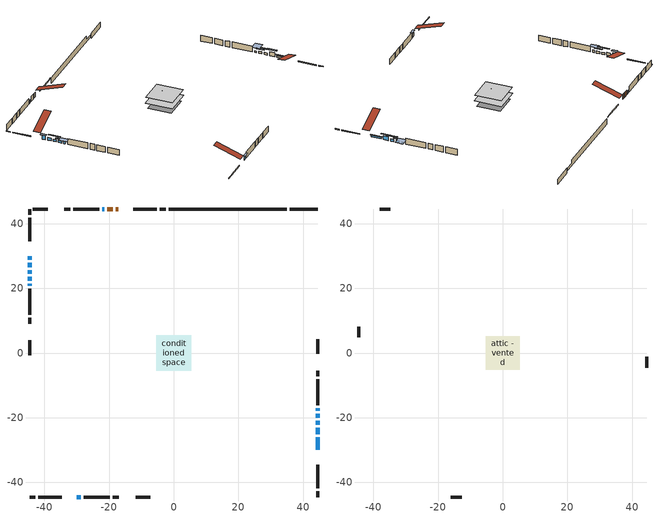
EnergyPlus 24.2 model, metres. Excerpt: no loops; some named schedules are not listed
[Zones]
conditioned space
 floor outside (Floor1 construction): -1.58,-1.58 -1.58,1.58 1.58,1.58 1.58,-1.58 z1.3
 floor adiabatic (AdiabaticFloorConstruction): -5.47,-5.47 -5.47,5.47 5.47,5.47 5.47,-5.47 z1.3
 floor foundation (Slab1 construction): -2.31,-2.31 -2.31,2.31 2.31,2.31 2.31,-2.31 z-1.98
 floor foundation (Slab1 construction 1): -4.76,-4.76 -4.76,4.76 4.76,4.76 4.76,-4.76 z-1.14
 wall outside (RimJoist1 construction): -2.54,44.55 -4.31,44.55 / -44.55,-44.55 -42.78,-44.55 / -44.55,44.55 -44.55,42.78 / 44.55,-44.55 44.55,-42.78 z1.3:1.6
 wall outside (RimJoist2 construction): -5.24,44.55 -12.48,44.55 / -41.85,-44.55 -34.61,-44.55 / -44.55,41.85 -44.55,34.61 / 44.55,-41.85 44.55,-34.61 z1.3:1.6
 wall outside (AdiabaticWallConstruction 1): -17.14,44.55 -17.88,44.55 / -18.81,44.55 -20.52,44.55 z1.3:3.33
 wall outside (AdiabaticWallConstruction): -44.55,29.95 -44.55,28.83 z1.3:2.98; -29.95,-44.55 -28.73,-44.55 z1.3:2.85; 44.55,-29.95 44.55,-26.09 z1.3:2.01; -21.44,44.55 -22.14,44.55 / -44.55,27.9 -44.55,26.51 z1.3:2.52; 44.55,-25.16 44.55,-23.18 z1.3:2.93; 44.55,-22.25 44.55,-20.98 / 44.55,-20.05 44.55,-18.78 / -44.55,25.58 -44.55,24.52 / -44.55,23.59 -44.55,22.31 z1.3:2.19; 44.55,-17.85 44.55,-17.16 z1.3:1.99; -44.55,21.39 -44.55,20.78 z1.3:2.27
 wall outside (Wall1 construction): -23.07,44.55 -31.12,44.55 / -27.8,-44.55 -19.75,-44.55 / -44.55,19.85 -44.55,11.8 / 44.55,-16.23 44.55,-8.18 z1.3:3.74
 wall outside (Wall2 construction): -32.05,44.55 -33.84,44.55 / -18.82,-44.55 -17.03,-44.55 / -44.55,10.87 -44.55,9.08 / 44.55,-7.26 44.55,-5.47 z1.3:3.74
 wall outside (Wall5 construction): -39.04,44.55 -43.62,44.55 / -11.83,-44.55 -7.25,-44.55 / -44.55,3.88 -44.55,-0.7 / 44.55,-0.27 44.55,4.32 z1.3:3.74
 wall foundation (FoundationWall1 construction): 44.55,44.55 35.95,44.55 z-1.98:0.15
 wall foundation (FoundationWall2 construction): -1.61,44.55,-1.14 -1.61,44.55,1.3 31.36,44.55,1.3 31.36,44.55,-0.14 35.03,44.55,-0.14 35.03,44.55,-1.14
 window (WindowConstruction 6): -44.55,29.95 -44.55,28.83 z1.3:2.98
 window (WindowConstruction 5): -29.95,-44.55 -28.73,-44.55 z1.3:2.85
 window (WindowConstruction 9): 44.55,-29.95 44.55,-26.09 z1.3:2.01
 window (WindowConstruction 10): -21.44,44.55 -22.14,44.55 z1.3:2.52
 window (WindowConstruction 11): -44.55,27.9 -44.55,26.51 z1.3:2.52
 window (WindowConstruction): 44.55,-25.16 44.55,-23.18 z1.3:2.92
 window (WindowConstruction 1): 44.55,-22.25 44.55,-20.98 z1.3:2.19
 window (WindowConstruction 2): 44.55,-20.05 44.55,-18.78 z1.3:2.19
 window (WindowConstruction 3): -44.55,25.58 -44.55,24.52 z1.3:2.19
 window (WindowConstruction 4): -44.55,23.59 -44.55,22.32 z1.3:2.19
 window (WindowConstruction 7): 44.55,-17.85 44.55,-17.16 z1.3:1.99
 window (WindowConstruction 8): -44.55,21.39 -44.55,20.78 z1.3:2.27
 door (Door): -17.14,44.55 -17.88,44.55 z1.3:3.33
 door (Door 1): -18.81,44.55 -20.51,44.55 z1.3:3.33
 ceiling adiabatic (AdiabaticFloorConstruction): 5.47,-5.47 5.47,5.47 -5.47,5.47 -5.47,-5.47 z1.3
attic - vented
 floor to conditioned space (Floor2 construction Reversed): -5.24,-5.24 -5.24,5.24 5.24,5.24 5.24,-5.24 z3.74
 floor to conditioned space (Floor3 construction Reversed): -1.56,-1.56 -1.56,1.56 1.56,1.56 1.56,-1.56 z3.74
 wall outside (Wall3 construction): -34.77,44.55 -38.11,44.55 / -16.1,-44.55 -12.76,-44.55 / -44.55,8.15 -44.55,4.81 / 44.55,-4.54 44.55,-1.2 z1.3:3.74
 roof outside (Roof1 construction): -16.21,44.55,3.74 -16.21,33.9,7.29 -13.41,33.9,7.29 -13.41,44.55,3.74; -30.88,-44.55,3.74 -30.88,-33.9,7.29 -33.68,-33.9,7.29 -33.68,-44.55,3.74; -44.55,30.88,3.74 -33.9,30.88,7.29 -33.9,33.68,7.29 -44.55,33.68,3.74; 44.55,-30.88,3.74 33.9,-30.88,7.29 33.9,-33.68,7.29 44.55,-33.68,3.74
shading: -44.55,28.22 -44.55,30.56 -45.46,30.56 -45.46,28.22 z3.59; -28.12,-44.55 -30.56,-44.55 -30.56,-45.16 -28.12,-45.16 z3.46; 44.55,-25.79 44.55,-30.25 44.85,-30.25 44.85,-25.79 z2.31; 44.55,-22.27 44.55,-26.07 45.16,-26.07 45.16,-22.27 z3.84; 44.55,-19.46 44.55,-23.77 45.16,-23.77 45.16,-19.46 z3.71; 44.55,-17.87 44.55,-20.96 45.16,-20.96 45.16,-17.87 z3.1; -44.55,22.69 -44.55,27.41 -45.16,27.41 -45.16,22.69 z4.02; -44.55,21.4 -44.55,24.5 -45.16,24.5 -45.16,21.4 z3.1; 44.55,-15.94 44.55,-19.07 47.9,-19.07 47.9,-15.94 z3.2; -44.55,19.56 -44.55,22.61 -46.38,22.61 -46.38,19.56 z3.49
[Building]
Building 1: Terrain=Suburbs
[Site:Location]
Sault Ste Marie AP_ON: Latitude {deg}=46.49; Longitude {deg}=-84.51; Time Zone {hr}=-5; Elevation {m}=192; Keep Site Location Information=Yes
[Site:GroundTemperature:Shallow]
0.840846, -1.16074, -1.32103, -0.371179, 3.44196, 7.23733, 10.5277, 12.6121, 12.7892, 11.0939, 7.8874, 4.20846
[Site:WaterMainsTemperature]
Calculation Method=Schedule; Temperature Schedule=mains temperature schedule
[Material] Roughness=Rough; Thermal Absorptance=0.9
Name | Thickness {m} | Conductivity {W/m-K} | Density {kg/m3} | Specific Heat {J/kg-K} | Solar Absorptance | Visible Absorptance
asphalt or fiberglass shingles | 0.00635 | 0.162714 | 1121.4 | 1465.45 | 0.4 | 0.4
ceiling loosefill ins | 0.254 | 0.0480833 | 16.02 | 1046.75 | 0.7 | 0.7
ceiling stud and cavity | 0.1397 | 0.118591 | 65.682 | 1177.47 | 0.7 | 0.7
ceiling stud and cavity 1 | 0.1397 | 0.249486 | 65.682 | 1177.47 | 0.7 | 0.7
concrete 4.0 in. | 0.1016 | 1.803125 | 2242.8 | 837.4 | 0.7 | 0.7
concrete 8.0 in. | 0.2032 | 1.803125 | 2242.8 | 837.4 | 0.7 | 0.7
door material | 0.04445 | 0.327969 | 512.64 | 1214.23 | 0.7 | 0.7
exterior vertical ins | 0.0563203 | 0.029427 | 32.04 | 1214.23 | 0.7 | 0.7
floor covering | 0.0127 | 0.0433444 | 54.468 | 1339.84 | 0.6 | 0.6
floor rigid ins | 0.155448 | 0.029427 | 32.04 | 1214.23 | 0.7 | 0.7
floor rigid ins 1; wall rigid ins 2 | 0.512978 | 0.029427 | 32.04 | 1214.23 | 0.7 | 0.7
floor stud and cavity | 0.1397 | 0.0934265 | 92.3553 | 1139.71 | 0.7 | 0.7
floor stud and cavity 1 | 0.1397 | 1.75129 | 37.0049 | 1207.88 | 0.7 | 0.7
furniture material conditioned space 1 | 0.1524 | 0.115458 | 640.8 | 1214.23 | 0.6 | 0.6
gypsum board | 0.0127 | 0.160291 | 801 | 837.4 | 0.6 | 0.6
gypsum board 1 | 0.0127 | 0.160291 | 801 | 837.4 | 0.7 | 0.7
osb sheathing 0.5 in. | 0.0127 | 0.115458 | 512.64 | 1214.23 | 0.7 | 0.7
osb sheathing 0.75 in. | 0.01905 | 0.115458 | 512.64 | 1214.23 | 0.7 | 0.7
osb sheathing 2.0 in. | 0.0508 | 0.115458 | 512.64 | 1214.23 | 0.7 | 0.7
rim joist rigid ins; wall rigid ins 1 | 0.103632 | 0.029427 | 32.04 | 1214.23 | 0.7 | 0.7
rim joist stud and cavity | 0.0508 | 0.0169648 | 125.044 | 1163.47 | 0.6 | 0.6
wall rigid ins | 0.051816 | 0.029427 | 32.04 | 1214.23 | 0.7 | 0.7
wall stud and cavity | 0.1397 | 0.20086 | 139.0536 | 1170.24 | 0.7 | 0.7
wall stud and cavity 1 | 0.1397 | 0.206077 | 139.0536 | 1170.24 | 0.7 | 0.7
wall stud and cavity 2 | 0.0889 | 6.1454 | 50.32683 | 1063.81 | 0.6 | 0.6
wall stud and cavity 3 | 0.1397 | 0.0605968 | 139.0536 | 1170.24 | 0.7 | 0.7
wall stud and cavity 4 | 0.0889 | 0.380278 | 52.3479 | 1209.89 | 0.7 | 0.7
wall stud and cavity 5 | 0.0889 | 0.391764 | 83.0341 | 1211.67 | 0.7 | 0.7
wood siding | 0.0254 | 0.102417 | 544.68 | 1172.36 | 0.4 | 0.4
wood siding 1 | 0.00254 | 0.102417 | 544.68 | 1172.36 | 0.4 | 0.4
wood siding 2; wood siding 3; wood siding 4 | 0.0254 | 0.102417 | 544.68 | 1172.36 | 0.7 | 0.7
[WindowMaterial:SimpleGlazingSystem]
Name | U-Factor {W/m2-K} | Solar Heat Gain Coefficient
WindowMaterial | 2.32344 | 0.59
WindowMaterial 1 | 2.49435 | 0.51
WindowMaterial 2 | 2.53636 | 0.49
WindowMaterial 3 | 2.53863 | 0.48
WindowMaterial 4 | 2.38022 | 0.58
WindowMaterial 5 | 2.43246 | 0.56
WindowMaterial 6 | 2.4069 | 0.57
WindowMaterial 7 | 2.46823 | 0.52
WindowMaterial 8 | 2.54885 | 0.48
[Construction]
AdiabaticFloorConstruction: floor stud and cavity 1, floor rigid ins 1, osb sheathing 0.75 in., floor covering
AdiabaticWallConstruction: wood siding 3, wall rigid ins 2, wall stud and cavity 4, gypsum board
AdiabaticWallConstruction 1: wood siding 4, wall rigid ins 2, wall stud and cavity 4, gypsum board
Door; Door 1: door material
Floor1 construction: floor stud and cavity, floor rigid ins, osb sheathing 0.75 in., floor covering
Floor2 construction Reversed: gypsum board, ceiling stud and cavity, ceiling loosefill ins
Floor3 construction Reversed: gypsum board, ceiling stud and cavity 1, ceiling loosefill ins
FoundationWall1 construction: concrete 8.0 in., gypsum board 1
FoundationWall2 construction: concrete 8.0 in.
furniture construction conditioned space 1: furniture material conditioned space 1
PartitionWallConstruction: gypsum board, wall stud and cavity 5, gypsum board
RimJoist1 construction; RimJoist2 construction: wood siding 2, rim joist rigid ins, osb sheathing 2.0 in., rim joist stud and cavity
Roof1 construction: asphalt or fiberglass shingles
Slab1 construction; Slab1 construction 1: concrete 4.0 in.
Wall1 construction: wood siding, wall rigid ins, osb sheathing 0.5 in., wall stud and cavity, gypsum board
Wall2 construction: wood siding, wall rigid ins, osb sheathing 0.5 in., wall stud and cavity 1, gypsum board
Wall3 construction: wood siding 1, wall stud and cavity 2
Wall5 construction: wood siding, wall rigid ins 1, osb sheathing 0.5 in., wall stud and cavity 3, gypsum board
WindowConstruction: WindowMaterial
WindowConstruction 1; WindowConstruction 2; WindowConstruction 4: WindowMaterial 1
WindowConstruction 10; WindowConstruction 11: WindowMaterial 8
WindowConstruction 3: WindowMaterial 2
WindowConstruction 5: WindowMaterial 3
WindowConstruction 6: WindowMaterial 4
WindowConstruction 7: WindowMaterial 5
WindowConstruction 8: WindowMaterial 6
WindowConstruction 9: WindowMaterial 7
[Zone] Multiplier=1; Part of Total Floor Area=Yes
Name | Volume {m3}
attic - vented | 68.8927
conditioned space | 473.5
[Space]
Name | Zone | Volume {m3}
attic - vented 1 | attic - vented | 68.8927
conditioned space 1 | conditioned space | 473.5
[ZoneInfiltration:EffectiveLeakageArea]
infil attic - vented 1: Zone or Space=attic - vented 1; Schedule=Always On Discrete; Effective Air Leakage Area {cm2}=4703.61; Stack Coefficient=0.000416415; Wind Coefficient=1.37874e-05
[ZoneMixing]
whole house fan mix: Zone or Space=attic - vented; Schedule=Always On Continuous; Design Flow Rate Calculation Method=Flow/Zone; Design Flow Rate {m3/s}=0; Source Zone or Space=conditioned space
[SurfaceProperty:ExposedFoundationPerimeter] Exposed Perimeter Calculation Method=TotalExposedPerimeter
Name | Total Exposed Perimeter {m}
Slab1 | 8.59499
Slab1 1 | 36.637
[InternalMass] Zone or ZoneList=conditioned space; Space or SpaceList=conditioned space 1
Name | Construction | Surface Area {m2}
furniture mass conditioned space 1 | furniture construction conditioned space 1 | 96.5678
partition wall mass | PartitionWallConstruction | 241.42
[Lights]
interior lighting: Zone or ZoneList or Space or SpaceList=conditioned space 1; Schedule=interior lighting schedule; Design Level Calculation Method=LightingLevel; Lighting Level {W}=343.2; Return Air Fraction=0; Fraction Radiant=0.6; Fraction Visible=0.2; Fraction Replaceable=1
[People]
occupants: Zone or ZoneList or Space or SpaceList=conditioned space 1; Number of People Schedule=occupants schedule; Number of People Calculation Method=People; Number of People=3; Fraction Radiant=0.314171; Sensible Heat Fraction=0.56303; Activity Level Schedule=occupants activity schedule; Carbon Dioxide Generation Rate {m3/s-W}=0; Enable ASHRAE 55 Comfort Warnings=No; Mean Radiant Temperature Calculation Type=EnclosureAveraged
[ElectricEquipment] Zone or ZoneList or Space or SpaceList=conditioned space 1; Design Level Calculation Method=EquipmentLevel
Name | Schedule | Design Level {W} | Fraction Latent | Fraction Radiant | Fraction Lost
clothes dryer | clothes dryer schedule | 140.772 | 0.015 | 0.081 | 0.85
clothes washer | clothes washer schedule | 32.1985 | 0.03 | 0.162 | 0.7
cooking range | cooking range schedule | 215.147 | 0.08 | 0.432 | 0.2
dishwasher | dishwasher schedule | 66.8632 | 0.3 | 0.18 | 0.4
fridge | fridge schedule | 72.9452 | 0 | 0.6 | 0
mech vent bath fan 0 | mech vent bath fan 0 schedule | 25.1 | 0 | 0 | 1
mech vent house fan | mech vent house fan schedule | 19.9167 | 0 | 0 | 0.5
mech vent house fan cfis | mech vent house fan cfis schedule | 0 | 0 | 0 | 0
mech vent range fan 0 | mech vent range fan 0 schedule | 57 | 0 | 0 | 1
misc plug loads | misc plug loads schedule | 494.7 | 0.045 | 0.513 | 0.1
whole house fan | Always On Discrete | 0 | 0 | 0 | 1
[OtherEquipment] Zone or ZoneList or Space or SpaceList=conditioned space 1; Design Level Calculation Method=EquipmentLevel
Name | Fuel Type | Schedule | Design Level {W} | Fraction Latent | Fraction Radiant | Fraction Lost
clothes dryer 1 | Electricity | clothes dryer schedule | 0 | 0.015 | 0.081 | 0.85
cooking range 1 | Electricity | cooking range schedule | 0 | 0.08 | 0.432 | 0.2
general water use latent | None | general water use schedule | 62.594 | 1 | 0 | 0
general water use sensible | None | general water use schedule | -61.6891 | 0 | 0.6 | 0
mech vent house fan latent load | None | Always On Discrete | 0 | 1 | 0 | 0
mech vent house fan sensible load | None | Always On Discrete | 0 | 0 | 0 | 0
water heater energy adjustment1 | NaturalGas | Always On Discrete | 0.01 | 0 | 0 | 1
[ZoneInfiltration:DesignFlowRate] Zone or ZoneList or Space or SpaceList=conditioned space 1; Schedule=Always On Discrete; Design Flow Rate Calculation Method=Flow/Zone; Design Flow Rate {m3/s}=0
infil flow; natural vent flow; whole house fan flow
[Foundation:Kiva] Initial Indoor Air Temperature {C}=18; Wall Depth Below Slab {m}=0.2032
Name | Wall Height Above Grade {m} | Custom Block Material Name 1 | Custom Block Depth 1 {m} | Custom Block X Position 1 {m} | Custom Block Z Position 1 {m}
Foundation Kiva 1 | 0.149992 | exterior vertical ins | 2.13 | 0.2159 | 0
Foundation Kiva 2 | 1.299972
[Foundation:Kiva:Settings]
Soil Conductivity {W/m-K}=0.849921; Soil Density {kg/m3}=1842.3; Soil Specific Heat {J/kg-K}=418.7; Ground Solar Absorptivity=0.9; Ground Thermal Absorptivity=0.9; Ground Surface Roughness {m}=0.03; Far-Field Width {m}=40; Deep-Ground Boundary Condition=ZeroFlux; Deep-Ground Depth {m}=40; Minimum Cell Dimension {m}=0.2; Maximum Cell Growth Coefficient=3; Simulation Timestep=Timestep
[Exterior:Lights]
exterior lighting: Schedule=exterior lighting schedule; Design Level {W}=75.6
[Schedule:Constant]
Name | Hourly Value
Always On Continuous; mech vent house fan schedule; mech vent house fan cfis schedule; Always On Discrete | 1
occupants activity schedule | 117.228
fridge schedule | 0
[Schedule:Week:Daily]
interior lighting schedule Week Rule - Jan1-Jan27: interior lighting schedule day, interior lighting schedule day, interior lighting schedule day, interior lighting schedule day, interior lighting schedule day, interior lighting schedule day, interior lighting schedule day, interior lighting schedule default day, interior lighting schedule default day, interior lighting schedule default day, interior lighting schedule default day, interior lighting schedule default day
interior lighting schedule Week Rule - Jan28-Feb3: interior lighting schedule day, interior lighting schedule day, interior lighting schedule day, interior lighting schedule day, interior lighting schedule day 1, interior lighting schedule day 1, interior lighting schedule day 1, interior lighting schedule default day, interior lighting schedule default day, interior lighting schedule default day, interior lighting schedule default day, interior lighting schedule default day
interior lighting schedule Week Rule - Feb4-Feb24: interior lighting schedule day 1, interior lighting schedule day 1, interior lighting schedule day 1, interior lighting schedule day 1, interior lighting schedule day 1, interior lighting schedule day 1, interior lighting schedule day 1, interior lighting schedule default day, interior lighting schedule default day, interior lighting schedule default day, interior lighting schedule default day, interior lighting schedule default day
interior lighting schedule Week Rule - Feb25-Mar3: interior lighting schedule day 1, interior lighting schedule day 1, interior lighting schedule day 1, interior lighting schedule day 1, interior lighting schedule day 2, interior lighting schedule day 2, interior lighting schedule day 2, interior lighting schedule default day, interior lighting schedule default day, interior lighting schedule default day, interior lighting schedule default day, interior lighting schedule default day
interior lighting schedule Week Rule - Mar4-Mar31: interior lighting schedule day 2, interior lighting schedule day 2, interior lighting schedule day 2, interior lighting schedule day 2, interior lighting schedule day 2, interior lighting schedule day 2, interior lighting schedule day 2, interior lighting schedule default day, interior lighting schedule default day, interior lighting schedule default day, interior lighting schedule default day, interior lighting schedule default day
interior lighting schedule Week Rule - Apr1-Apr28: interior lighting schedule day 3, interior lighting schedule day 3, interior lighting schedule day 3, interior lighting schedule day 3, interior lighting schedule day 3, interior lighting schedule day 3, interior lighting schedule day 3, interior lighting schedule default day, interior lighting schedule default day, interior lighting schedule default day, interior lighting schedule default day, interior lighting schedule default day
interior lighting schedule Week Rule - Apr29-May5: interior lighting schedule day 3, interior lighting schedule day 3, interior lighting schedule day 4, interior lighting schedule day 4, interior lighting schedule day 4, interior lighting schedule day 4, interior lighting schedule day 4, interior lighting schedule default day, interior lighting schedule default day, interior lighting schedule default day, interior lighting schedule default day, interior lighting schedule default day
interior lighting schedule Week Rule - May6-May26: interior lighting schedule day 4, interior lighting schedule day 4, interior lighting schedule day 4, interior lighting schedule day 4, interior lighting schedule day 4, interior lighting schedule day 4, interior lighting schedule day 4, interior lighting schedule default day, interior lighting schedule default day, interior lighting schedule default day, interior lighting schedule default day, interior lighting schedule default day
interior lighting schedule Week Rule - May27-Jun2: interior lighting schedule day 4, interior lighting schedule day 4, interior lighting schedule day 4, interior lighting schedule day 4, interior lighting schedule day 4, interior lighting schedule day 5, interior lighting schedule day 5, interior lighting schedule default day, interior lighting schedule default day, interior lighting schedule default day, interior lighting schedule default day, interior lighting schedule default day
interior lighting schedule Week Rule - Jun3-Jun30: interior lighting schedule day 5, interior lighting schedule day 5, interior lighting schedule day 5, interior lighting schedule day 5, interior lighting schedule day 5, interior lighting schedule day 5, interior lighting schedule day 5, interior lighting schedule default day, interior lighting schedule default day, interior lighting schedule default day, interior lighting schedule default day, interior lighting schedule default day
interior lighting schedule Week Rule - Jul1-Jul28: interior lighting schedule day 6, interior lighting schedule day 6, interior lighting schedule day 6, interior lighting schedule day 6, interior lighting schedule day 6, interior lighting schedule day 6, interior lighting schedule day 6, interior lighting schedule default day, interior lighting schedule default day, interior lighting schedule default day, interior lighting schedule default day, interior lighting schedule default day
interior lighting schedule Week Rule - Jul29-Aug4: interior lighting schedule day 6, interior lighting schedule day 6, interior lighting schedule day 6, interior lighting schedule day 7, interior lighting schedule day 7, interior lighting schedule day 7, interior lighting schedule day 7, interior lighting schedule default day, interior lighting schedule default day, interior lighting schedule default day, interior lighting schedule default day, interior lighting schedule default day
interior lighting schedule Week Rule - Aug5-Aug25: interior lighting schedule day 7, interior lighting schedule day 7, interior lighting schedule day 7, interior lighting schedule day 7, interior lighting schedule day 7, interior lighting schedule day 7, interior lighting schedule day 7, interior lighting schedule default day, interior lighting schedule default day, interior lighting schedule default day, interior lighting schedule default day, interior lighting schedule default day
interior lighting schedule Week Rule - Aug26-Sep1: interior lighting schedule day 7, interior lighting schedule day 7, interior lighting schedule day 7, interior lighting schedule day 7, interior lighting schedule day 7, interior lighting schedule day 7, interior lighting schedule day 8, interior lighting schedule default day, interior lighting schedule default day, interior lighting schedule default day, interior lighting schedule default day, interior lighting schedule default day
interior lighting schedule Week Rule - Sep2-Sep29: interior lighting schedule day 8, interior lighting schedule day 8, interior lighting schedule day 8, interior lighting schedule day 8, interior lighting schedule day 8, interior lighting schedule day 8, interior lighting schedule day 8, interior lighting schedule default day, interior lighting schedule default day, interior lighting schedule default day, interior lighting schedule default day, interior lighting schedule default day
interior lighting schedule Week Rule - Sep30-Oct6: interior lighting schedule day 8, interior lighting schedule day 9, interior lighting schedule day 9, interior lighting schedule day 9, interior lighting schedule day 9, interior lighting schedule day 9, interior lighting schedule day 9, interior lighting schedule default day, interior lighting schedule default day, interior lighting schedule default day, interior lighting schedule default day, interior lighting schedule default day
interior lighting schedule Week Rule - Oct7-Oct27: interior lighting schedule day 9, interior lighting schedule day 9, interior lighting schedule day 9, interior lighting schedule day 9, interior lighting schedule day 9, interior lighting schedule day 9, interior lighting schedule day 9, interior lighting schedule default day, interior lighting schedule default day, interior lighting schedule default day, interior lighting schedule default day, interior lighting schedule default day
interior lighting schedule Week Rule - Oct28-Nov3: interior lighting schedule day 9, interior lighting schedule day 9, interior lighting schedule day 9, interior lighting schedule day 9, interior lighting schedule day 10, interior lighting schedule day 10, interior lighting schedule day 10, interior lighting schedule default day, interior lighting schedule default day, interior lighting schedule default day, interior lighting schedule default day, interior lighting schedule default day
interior lighting schedule Week Rule - Nov4-Nov24: interior lighting schedule day 10, interior lighting schedule day 10, interior lighting schedule day 10, interior lighting schedule day 10, interior lighting schedule day 10, interior lighting schedule day 10, interior lighting schedule day 10, interior lighting schedule default day, interior lighting schedule default day, interior lighting schedule default day, interior lighting schedule default day, interior lighting schedule default day
interior lighting schedule Week Rule - Nov25-Dec1: interior lighting schedule day 10, interior lighting schedule day 10, interior lighting schedule day 10, interior lighting schedule day 10, interior lighting schedule day 10, interior lighting schedule day 10, interior lighting schedule day 11, interior lighting schedule default day, interior lighting schedule default day, interior lighting schedule default day, interior lighting schedule default day, interior lighting schedule default day
interior lighting schedule Week Rule - Dec2-Dec31: interior lighting schedule day 11, interior lighting schedule day 11, interior lighting schedule day 11, interior lighting schedule day 11, interior lighting schedule day 11, interior lighting schedule day 11, interior lighting schedule day 11, interior lighting schedule default day, interior lighting schedule default day, interior lighting schedule default day, interior lighting schedule default day, interior lighting schedule default day
occupants schedule Week Rule - Jan1-Dec31: occupants schedule day, occupants schedule day, occupants schedule day, occupants schedule day, occupants schedule day, occupants schedule day, occupants schedule day, occupants schedule default day, occupants schedule default day, occupants schedule default day, occupants schedule default day, occupants schedule default day
clothes dryer schedule Week Rule - Jan1-Dec31: clothes dryer schedule day, clothes dryer schedule day, clothes dryer schedule day, clothes dryer schedule day, clothes dryer schedule day, clothes dryer schedule day, clothes dryer schedule day, clothes dryer schedule default day, clothes dryer schedule default day, clothes dryer schedule default day, clothes dryer schedule default day, clothes dryer schedule default day
clothes washer schedule Week Rule - Jan1-Dec31: clothes washer schedule day, clothes washer schedule day, clothes washer schedule day, clothes washer schedule day, clothes washer schedule day, clothes washer schedule day, clothes washer schedule day, clothes washer schedule default day, clothes washer schedule default day, clothes washer schedule default day, clothes washer schedule default day, clothes washer schedule default day
cooking range schedule Week Rule - Jan1-Dec31: cooking range schedule day, cooking range schedule day, cooking range schedule day, cooking range schedule day, cooking range schedule day, cooking range schedule day, cooking range schedule day, cooking range schedule default day, cooking range schedule default day, cooking range schedule default day, cooking range schedule default day, cooking range schedule default day
dishwasher schedule Week Rule - Jan1-Dec31: dishwasher schedule day, dishwasher schedule day, dishwasher schedule day, dishwasher schedule day, dishwasher schedule day, dishwasher schedule day, dishwasher schedule day, dishwasher schedule default day, dishwasher schedule default day, dishwasher schedule default day, dishwasher schedule default day, dishwasher schedule default day
mech vent bath fan 0 schedule Week Rule - Jan1-Dec31: mech vent bath fan 0 schedule day, mech vent bath fan 0 schedule day, mech vent bath fan 0 schedule day, mech vent bath fan 0 schedule day, mech vent bath fan 0 schedule day, mech vent bath fan 0 schedule day, mech vent bath fan 0 schedule day, mech vent bath fan 0 schedule default day, mech vent bath fan 0 schedule default day, mech vent bath fan 0 schedule default day, mech vent bath fan 0 schedule default day, mech vent bath fan 0 schedule default day
mech vent range fan 0 schedule Week Rule - Jan1-Dec31: mech vent range fan 0 schedule day, mech vent range fan 0 schedule day, mech vent range fan 0 schedule day, mech vent range fan 0 schedule day, mech vent range fan 0 schedule day, mech vent range fan 0 schedule day, mech vent range fan 0 schedule day, mech vent range fan 0 schedule default day, mech vent range fan 0 schedule default day, mech vent range fan 0 schedule default day, mech vent range fan 0 schedule default day, mech vent range fan 0 schedule default day
misc plug loads schedule Week Rule - Jan1-Dec31: misc plug loads schedule day, misc plug loads schedule day, misc plug loads schedule day, misc plug loads schedule day, misc plug loads schedule day, misc plug loads schedule day, misc plug loads schedule day, misc plug loads schedule default day, misc plug loads schedule default day, misc plug loads schedule default day, misc plug loads schedule default day, misc plug loads schedule default day
general water use schedule Week Rule - Jan1-Dec31: general water use schedule day, general water use schedule day, general water use schedule day, general water use schedule day, general water use schedule day, general water use schedule day, general water use schedule day, general water use schedule default day, general water use schedule default day, general water use schedule default day, general water use schedule default day, general water use schedule default day
exterior lighting schedule Week Rule - Jan1-Jan27: exterior lighting schedule day, exterior lighting schedule day, exterior lighting schedule day, exterior lighting schedule day, exterior lighting schedule day, exterior lighting schedule day, exterior lighting schedule day, exterior lighting schedule default day, exterior lighting schedule default day, exterior lighting schedule default day, exterior lighting schedule default day, exterior lighting schedule default day
exterior lighting schedule Week Rule - Jan28-Feb3: exterior lighting schedule day, exterior lighting schedule day, exterior lighting schedule day, exterior lighting schedule day, exterior lighting schedule day 1, exterior lighting schedule day 1, exterior lighting schedule day 1, exterior lighting schedule default day, exterior lighting schedule default day, exterior lighting schedule default day, exterior lighting schedule default day, exterior lighting schedule default day
exterior lighting schedule Week Rule - Feb4-Feb24: exterior lighting schedule day 1, exterior lighting schedule day 1, exterior lighting schedule day 1, exterior lighting schedule day 1, exterior lighting schedule day 1, exterior lighting schedule day 1, exterior lighting schedule day 1, exterior lighting schedule default day, exterior lighting schedule default day, exterior lighting schedule default day, exterior lighting schedule default day, exterior lighting schedule default day
exterior lighting schedule Week Rule - Feb25-Mar3: exterior lighting schedule day 1, exterior lighting schedule day 1, exterior lighting schedule day 1, exterior lighting schedule day 1, exterior lighting schedule day 2, exterior lighting schedule day 2, exterior lighting schedule day 2, exterior lighting schedule default day, exterior lighting schedule default day, exterior lighting schedule default day, exterior lighting schedule default day, exterior lighting schedule default day
exterior lighting schedule Week Rule - Mar4-Mar31: exterior lighting schedule day 2, exterior lighting schedule day 2, exterior lighting schedule day 2, exterior lighting schedule day 2, exterior lighting schedule day 2, exterior lighting schedule day 2, exterior lighting schedule day 2, exterior lighting schedule default day, exterior lighting schedule default day, exterior lighting schedule default day, exterior lighting schedule default day, exterior lighting schedule default day
exterior lighting schedule Week Rule - Apr1-Apr28: exterior lighting schedule day 3, exterior lighting schedule day 3, exterior lighting schedule day 3, exterior lighting schedule day 3, exterior lighting schedule day 3, exterior lighting schedule day 3, exterior lighting schedule day 3, exterior lighting schedule default day, exterior lighting schedule default day, exterior lighting schedule default day, exterior lighting schedule default day, exterior lighting schedule default day
exterior lighting schedule Week Rule - Apr29-May5: exterior lighting schedule day 3, exterior lighting schedule day 3, exterior lighting schedule day 4, exterior lighting schedule day 4, exterior lighting schedule day 4, exterior lighting schedule day 4, exterior lighting schedule day 4, exterior lighting schedule default day, exterior lighting schedule default day, exterior lighting schedule default day, exterior lighting schedule default day, exterior lighting schedule default day
exterior lighting schedule Week Rule - May6-May26: exterior lighting schedule day 4, exterior lighting schedule day 4, exterior lighting schedule day 4, exterior lighting schedule day 4, exterior lighting schedule day 4, exterior lighting schedule day 4, exterior lighting schedule day 4, exterior lighting schedule default day, exterior lighting schedule default day, exterior lighting schedule default day, exterior lighting schedule default day, exterior lighting schedule default day
exterior lighting schedule Week Rule - May27-Jun2: exterior lighting schedule day 4, exterior lighting schedule day 4, exterior lighting schedule day 4, exterior lighting schedule day 4, exterior lighting schedule day 4, exterior lighting schedule day 5, exterior lighting schedule day 5, exterior lighting schedule default day, exterior lighting schedule default day, exterior lighting schedule default day, exterior lighting schedule default day, exterior lighting schedule default day
exterior lighting schedule Week Rule - Jun3-Jun30: exterior lighting schedule day 5, exterior lighting schedule day 5, exterior lighting schedule day 5, exterior lighting schedule day 5, exterior lighting schedule day 5, exterior lighting schedule day 5, exterior lighting schedule day 5, exterior lighting schedule default day, exterior lighting schedule default day, exterior lighting schedule default day, exterior lighting schedule default day, exterior lighting schedule default day
exterior lighting schedule Week Rule - Jul1-Jul28: exterior lighting schedule day 6, exterior lighting schedule day 6, exterior lighting schedule day 6, exterior lighting schedule day 6, exterior lighting schedule day 6, exterior lighting schedule day 6, exterior lighting schedule day 6, exterior lighting schedule default day, exterior lighting schedule default day, exterior lighting schedule default day, exterior lighting schedule default day, exterior lighting schedule default day
exterior lighting schedule Week Rule - Jul29-Aug4: exterior lighting schedule day 6, exterior lighting schedule day 6, exterior lighting schedule day 6, exterior lighting schedule day 7, exterior lighting schedule day 7, exterior lighting schedule day 7, exterior lighting schedule day 7, exterior lighting schedule default day, exterior lighting schedule default day, exterior lighting schedule default day, exterior lighting schedule default day, exterior lighting schedule default day
exterior lighting schedule Week Rule - Aug5-Aug25: exterior lighting schedule day 7, exterior lighting schedule day 7, exterior lighting schedule day 7, exterior lighting schedule day 7, exterior lighting schedule day 7, exterior lighting schedule day 7, exterior lighting schedule day 7, exterior lighting schedule default day, exterior lighting schedule default day, exterior lighting schedule default day, exterior lighting schedule default day, exterior lighting schedule default day
exterior lighting schedule Week Rule - Aug26-Sep1: exterior lighting schedule day 7, exterior lighting schedule day 7, exterior lighting schedule day 7, exterior lighting schedule day 7, exterior lighting schedule day 7, exterior lighting schedule day 7, exterior lighting schedule day 8, exterior lighting schedule default day, exterior lighting schedule default day, exterior lighting schedule default day, exterior lighting schedule default day, exterior lighting schedule default day
[Schedule:Year]
interior lighting schedule: interior lighting schedule Week Rule - Jan1-Jan27, 1, 1, 1, 27, interior lighting schedule Week Rule - Jan28-Feb3, 1, 28, 2, 3, interior lighting schedule Week Rule - Feb4-Feb24, 2, 4, 2, 24, interior lighting schedule Week Rule - Feb25-Mar3, 2, 25, 3, 3, interior lighting schedule Week Rule - Mar4-Mar31, 3, 4, 3, 31, interior lighting schedule Week Rule - Apr1-Apr28, 4, 1, 4, 28, interior lighting schedule Week Rule - Apr29-May5, 4, 29, 5, 5, interior lighting schedule Week Rule - May6-May26, 5, 6, 5, 26, interior lighting schedule Week Rule - May27-Jun2, 5, 27, 6, 2, interior lighting schedule Week Rule - Jun3-Jun30, 6, 3, 6, 30, interior lighting schedule Week Rule - Jul1-Jul28, 7, 1, 7, 28, interior lighting schedule Week Rule - Jul29-Aug4, 7, 29, 8, 4, interior lighting schedule Week Rule - Aug5-Aug25, 8, 5, 8, 25, interior lighting schedule Week Rule - Aug26-Sep1, 8, 26, 9, 1, interior lighting schedule Week Rule - Sep2-Sep29, 9, 2, 9, 29, interior lighting schedule Week Rule - Sep30-Oct6, 9, 30, 10, 6, interior lighting schedule Week Rule - Oct7-Oct27, 10, 7, 10, 27, interior lighting schedule Week Rule - Oct28-Nov3, 10, 28, 11, 3, interior lighting schedule Week Rule - Nov4-Nov24, 11, 4, 11, 24, interior lighting schedule Week Rule - Nov25-Dec1, 11, 25, 12, 1, interior lighting schedule Week Rule - Dec2-Dec31, 12, 2, 12, 31
occupants schedule: occupants schedule Week Rule - Jan1-Dec31, 1, 1, 12, 31
clothes dryer schedule: clothes dryer schedule Week Rule - Jan1-Dec31, 1, 1, 12, 31
clothes washer schedule: clothes washer schedule Week Rule - Jan1-Dec31, 1, 1, 12, 31
cooking range schedule: cooking range schedule Week Rule - Jan1-Dec31, 1, 1, 12, 31
dishwasher schedule: dishwasher schedule Week Rule - Jan1-Dec31, 1, 1, 12, 31
mech vent bath fan 0 schedule: mech vent bath fan 0 schedule Week Rule - Jan1-Dec31, 1, 1, 12, 31
mech vent range fan 0 schedule: mech vent range fan 0 schedule Week Rule - Jan1-Dec31, 1, 1, 12, 31
misc plug loads schedule: misc plug loads schedule Week Rule - Jan1-Dec31, 1, 1, 12, 31
general water use schedule: general water use schedule Week Rule - Jan1-Dec31, 1, 1, 12, 31
exterior lighting schedule: exterior lighting schedule Week Rule - Jan1-Jan27, 1, 1, 1, 27, exterior lighting schedule Week Rule - Jan28-Feb3, 1, 28, 2, 3, exterior lighting schedule Week Rule - Feb4-Feb24, 2, 4, 2, 24, exterior lighting schedule Week Rule - Feb25-Mar3, 2, 25, 3, 3, exterior lighting schedule Week Rule - Mar4-Mar31, 3, 4, 3, 31, exterior lighting schedule Week Rule - Apr1-Apr28, 4, 1, 4, 28, exterior lighting schedule Week Rule - Apr29-May5, 4, 29, 5, 5, exterior lighting schedule Week Rule - May6-May26, 5, 6, 5, 26, exterior lighting schedule Week Rule - May27-Jun2, 5, 27, 6, 2, exterior lighting schedule Week Rule - Jun3-Jun30, 6, 3, 6, 30, exterior lighting schedule Week Rule - Jul1-Jul28, 7, 1, 7, 28, exterior lighting schedule Week Rule - Jul29-Aug4, 7, 29, 8, 4, exterior lighting schedule Week Rule - Aug5-Aug25, 8, 5, 8, 25, exterior lighting schedule Week Rule - Aug26-Sep1, 8, 26, 9, 1, exterior lighting schedule Week Rule - Sep2-Sep29, 9, 2, 9, 29, exterior lighting schedule Week Rule - Sep30-Oct6, 9, 30, 10, 6, exterior lighting schedule Week Rule - Oct7-Oct27, 10, 7, 10, 27, exterior lighting schedule Week Rule - Oct28-Nov3, 10, 28, 11, 3, exterior lighting schedule Week Rule - Nov4-Nov24, 11, 4, 11, 24, exterior lighting schedule Week Rule - Nov25-Dec1, 11, 25, 12, 1, exterior lighting schedule Week Rule - Dec2-Dec31, 12, 2, 12, 31
[Schedule:Compact]
mains temperature schedule: Through: 01/01, For: AllDays, Until: 24:00, 5.72222, Through: 01/02, For: AllDays, Until: 24:00, 5.65667, Through: 01/03, For: AllDays, Until: 24:00, 5.59222, Through: 01/04, For: AllDays, Until: 24:00, 5.52889, Through: 01/05, For: AllDays, Until: 24:00, 5.46667, Through: 01/06, For: AllDays, Until: 24:00, 5.405, Through: 01/07, For: AllDays, Until: 24:00, 5.345, Through: 01/08, For: AllDays, Until: 24:00, 5.28556, Through: 01/09, For: AllDays, Until: 24:00, 5.22722, Through: 01/10, For: AllDays, Until: 24:00, 5.17, Through: 01/11, For: AllDays, Until: 24:00, 5.11389, Through: 01/12, For: AllDays, Until: 24:00, 5.05889, Through: 01/13, For: AllDays, Until: 24:00, 5.00556, Through: 01/14, For: AllDays, Until: 24:00, 4.95278, Through: 01/15, For: AllDays, Until: 24:00, 4.90111, Through: 01/16, For: AllDays, Until: 24:00, 4.85111, Through: 01/17, For: AllDays, Until: 24:00, 4.80167, Through: 01/18, For: AllDays, Until: 24:00, 4.75389, Through: 01/19, For: AllDays, Until: 24:00, 4.70722, Through: 01/20, For: AllDays, Until: 24:00, 4.66167, Through: 01/21, For: AllDays, Until: 24:00, 4.61778, Through: 01/22, For: AllDays, Until: 24:00, 4.575, Through: 01/23, For: AllDays, Until: 24:00, 4.53333, Through: 01/24, For: AllDays, Until: 24:00, 4.49278, Through: 01/25, For: AllDays, Until: 24:00, 4.45389, Through: 01/26, For: AllDays, Until: 24:00, 4.41611, Through: 01/27, For: AllDays, Until: 24:00, 4.38, Through: 01/28, For: AllDays, Until: 24:00, 4.345, Through: 01/29, For: AllDays, Until: 24:00, 4.31111, Through: 01/30, For: AllDays, Until: 24:00, 4.27889, Through: 01/31, For: AllDays, Until: 24:00, 4.24833, Through: 02/01, For: AllDays, Until: 24:00, 4.21833, Through: 02/02, For: AllDays, Until: 24:00, 4.19056, Through: 02/03, For: AllDays, Until: 24:00, 4.16333, Through: 02/04, For: AllDays, Until: 24:00, 4.13833, Through: 02/05, For: AllDays, Until: 24:00, 4.11444, Through: 02/06, For: AllDays, Until: 24:00, 4.09167, Through: 02/07, For: AllDays, Until: 24:00, 4.07056, Through: 02/08, For: AllDays, Until: 24:00, 4.05111, Through: 02/09, For: AllDays, Until: 24:00, 4.03278, Through: 02/10, For: AllDays, Until: 24:00, 4.01611, Through: 02/11, For: AllDays, Until: 24:00, 4.00056, Through: 02/12, For: AllDays, Until: 24:00, 3.98667, Through: 02/13, For: AllDays, Until: 24:00, 3.97444, Through: 02/14, For: AllDays, Until: 24:00, 3.96333, Through: 02/15, For: AllDays, Until: 24:00, 3.95389, Through: 02/16, For: AllDays, Until: 24:00, 3.94556, Through: 02/17, For: AllDays, Until: 24:00, 3.93889, Through: 02/18, For: AllDays, Until: 24:00, 3.93389, Through: 02/19, For: AllDays, Until: 24:00, 3.93056, Through: 02/20, For: AllDays, Until: 24:00, 3.92833, Through: 02/21, For: AllDays, Until: 24:00, 3.92722, Through: 02/22, For: AllDays, Until: 24:00, 3.92833, Through: 02/23, For: AllDays, Until: 24:00, 3.93056, Through: 02/24, For: AllDays, Until: 24:00, 3.93444, Through: 02/25, For: AllDays, Until: 24:00, 3.93944, Through: 02/26, For: AllDays, Until: 24:00, 3.94611, Through: 02/27, For: AllDays, Until: 24:00, 3.95444, Through: 02/28, For: AllDays, Until: 24:00, 3.96389, Through: 03/01, For: AllDays, Until: 24:00, 3.975, Through: 03/02, For: AllDays, Until: 24:00, 3.98722, Through: 03/03, For: AllDays, Until: 24:00, 4.00111, Through: 03/04, For: AllDays, Until: 24:00, 4.01667, Through: 03/05, For: AllDays, Until: 24:00, 4.03389, Through: 03/06, For: AllDays, Until: 24:00, 4.05167, Through: 03/07, For: AllDays, Until: 24:00, 4.07167, Through: 03/08, For: AllDays, Until: 24:00, 4.09278, Through: 03/09, For: AllDays, Until: 24:00, 4.11556, Through: 03/10, For: AllDays, Until: 24:00, 4.13944, Through: 03/11, For: AllDays, Until: 24:00, 4.165, Through: 03/12, For: AllDays, Until: 24:00, 4.19167, Through: 03/13, For: AllDays, Until: 24:00, 4.22, Through: 03/14, For: AllDays, Until: 24:00, 4.24944, Through: 03/15, For: AllDays, Until: 24:00, 4.28056, Through: 03/16, For: AllDays, Until: 24:00, 4.31278, Through: 03/17, For: AllDays, Until: 24:00, 4.34667, Through: 03/18, For: AllDays, Until: 24:00, 4.38167, Through: 03/19, For: AllDays, Until: 24:00, 4.41833, Through: 03/20, For: AllDays, Until: 24:00, 4.45611, Through: 03/21, For: AllDays, Until: 24:00, 4.495, Through: 03/22, For: AllDays, Until: 24:00, 4.53556, Through: 03/23, For: AllDays, Until: 24:00, 4.57722, Through: 03/24, For: AllDays, Until: 24:00, 4.62, Through: 03/25, For: AllDays, Until: 24:00, 4.66444, Through: 03/26, For: AllDays, Until: 24:00, 4.70944, Through: 03/27, For: AllDays, Until: 24:00, 4.75611, Through: 03/28, For: AllDays, Until: 24:00, 4.80444, Through: 03/29, For: AllDays, Until: 24:00, 4.85333, Through: 03/30, For: AllDays, Until: 24:00, 4.90389, Through: 03/31, For: AllDays, Until: 24:00, 4.95556, Through: 04/01, For: AllDays, Until: 24:00, 5.00778, Through: 04/02, For: AllDays, Until: 24:00, 5.06167, Through: 04/03, For: AllDays, Until: 24:00, 5.11667, Through: 04/04, For: AllDays, Until: 24:00, 5.17278, Through: 04/05, For: AllDays, Until: 24:00, 5.23, Through: 04/06, For: AllDays, Until: 24:00, 5.28833, Through: 04/07, For: AllDays, Until: 24:00, 5.34778, Through: 04/08, For: AllDays, Until: 24:00, 5.40833, Through: 04/09, For: AllDays, Until: 24:00, 5.47, Through: 04/10, For: AllDays, Until: 24:00, 5.53222, Through: 04/11, For: AllDays, Until: 24:00, 5.59556, Through: 04/12, For: AllDays, Until: 24:00, 5.66, Through: 04/13, For: AllDays, Until: 24:00, 5.72556, Through: 04/14, For: AllDays, Until: 24:00, 5.79222, Through: 04/15, For: AllDays, Until: 24:00, 5.85944, Through: 04/16, For: AllDays, Until: 24:00, 5.92722, Through: 04/17, For: AllDays, Until: 24:00, 5.99667, Through: 04/18, For: AllDays, Until: 24:00, 6.06667, Through: 04/19, For: AllDays, Until: 24:00, 6.13722, Through: 04/20, For: AllDays, Until: 24:00, 6.20889, Through: 04/21, For: AllDays, Until: 24:00, 6.28111, Through: 04/22, For: AllDays, Until: 24:00, 6.35444, Through: 04/23, For: AllDays, Until: 24:00, 6.42833, Through: 04/24, For: AllDays, Until: 24:00, 6.50278, Through: 04/25, For: AllDays, Until: 24:00, 6.57833, Through: 04/26, For: AllDays, Until: 24:00, 6.65444, Through: 04/27, For: AllDays, Until: 24:00, 6.73111, Through: 04/28, For: AllDays, Until: 24:00, 6.80833, Through: 04/29, For: AllDays, Until: 24:00, 6.88611, Through: 04/30, For: AllDays, Until: 24:00, 6.965, Through: 05/01, For: AllDays, Until: 24:00, 7.04389, Through: 05/02, For: AllDays, Until: 24:00, 7.12389, Through: 05/03, For: AllDays, Until: 24:00, 7.20389, Through: 05/04, For: AllDays, Until: 24:00, 7.28444, Through: 05/05, For: AllDays, Until: 24:00, 7.36611, Through: 05/06, For: AllDays, Until: 24:00, 7.44778, Through: 05/07, For: AllDays, Until: 24:00, 7.52944, Through: 05/08, For: AllDays, Until: 24:00, 7.61222, Through: 05/09, For: AllDays, Until: 24:00, 7.695, Through: 05/10, For: AllDays, Until: 24:00, 7.77833, Through: 05/11, For: AllDays, Until: 24:00, 7.86167, Through: 05/12, For: AllDays, Until: 24:00, 7.94556, Through: 05/13, For: AllDays, Until: 24:00, 8.03, Through: 05/14, For: AllDays, Until: 24:00, 8.11444, Through: 05/15, For: AllDays, Until: 24:00, 8.19889, Through: 05/16, For: AllDays, Until: 24:00, 8.28389, Through: 05/17, For: AllDays, Until: 24:00, 8.36889, Through: 05/18, For: AllDays, Until: 24:00, 8.45389, Through: 05/19, For: AllDays, Until: 24:00, 8.53944, Through: 05/20, For: AllDays, Until: 24:00, 8.625, Through: 05/21, For: AllDays, Until: 24:00, 8.71056, Through: 05/22, For: AllDays, Until: 24:00, 8.79611, Through: 05/23, For: AllDays, Until: 24:00, 8.88167, Through: 05/24, For: AllDays, Until: 24:00, 8.96722, Through: 05/25, For: AllDays, Until: 24:00, 9.05278, Through: 05/26, For: AllDays, Until: 24:00, 9.13833, Through: 05/27, For: AllDays, Until: 24:00, 9.22389, Through: 05/28, For: AllDays, Until: 24:00, 9.30944, Through: 05/29, For: AllDays, Until: 24:00, 9.39444, Through: 05/30, For: AllDays, Until: 24:00, 9.48, Through: 05/31, For: AllDays, Until: 24:00, 9.56444, Through: 06/01, For: AllDays, Until: 24:00, 9.64944, Through: 06/02, For: AllDays, Until: 24:00, 9.73389, Through: 06/03, For: AllDays, Until: 24:00, 9.81833, Through: 06/04, For: AllDays, Until: 24:00, 9.90222, Through: 06/05, For: AllDays, Until: 24:00, 9.98611, Through: 06/06, For: AllDays, Until: 24:00, 10.0694, Through: 06/07, For: AllDays, Until: 24:00, 10.1528, Through: 06/08, For: AllDays, Until: 24:00, 10.235, Through: 06/09, For: AllDays, Until: 24:00, 10.3178, Through: 06/10, For: AllDays, Until: 24:00, 10.3994, Through: 06/11, For: AllDays, Until: 24:00, 10.4811, Through: 06/12, For: AllDays, Until: 24:00, 10.5617, Through: 06/13, For: AllDays, Until: 24:00, 10.6422, Through: 06/14, For: AllDays, Until: 24:00, 10.7222, Through: 06/15, For: AllDays, Until: 24:00, 10.8017, Through: 06/16, For: AllDays, Until: 24:00, 10.8806, Through: 06/17, For: AllDays, Until: 24:00, 10.9589, Through: 06/18, For: AllDays, Until: 24:00, 11.0367, Through: 06/19, For: AllDays, Until: 24:00, 11.1133, Through: 06/20, For: AllDays, Until: 24:00, 11.19, Through: 06/21, For: AllDays, Until: 24:00, 11.2656, Through: 06/22, For: AllDays, Until: 24:00, 11.3406, Through: 06/23, For: AllDays, Until: 24:00, 11.415, Through: 06/24, For: AllDays, Until: 24:00, 11.4883, Through: 06/25, For: AllDays, Until: 24:00, 11.5611, Through: 06/26, For: AllDays, Until: 24:00, 11.6333, Through: 06/27, For: AllDays, Until: 24:00, 11.7044, Through: 06/28, For: AllDays, Until: 24:00, 11.775, Through: 06/29, For: AllDays, Until: 24:00, 11.8444, Through: 06/30, For: AllDays, Until: 24:00, 11.9128, Through: 07/01, For: AllDays, Until: 24:00, 11.9806, Through: 07/02, For: AllDays, Until: 24:00, 12.0472, Through: 07/03, For: AllDays, Until: 24:00, 12.1133, Through: 07/04, For: AllDays, Until: 24:00, 12.1783, Through: 07/05, For: AllDays, Until: 24:00, 12.2422, Through: 07/06, For: AllDays, Until: 24:00, 12.3056, Through: 07/07, For: AllDays, Until: 24:00, 12.3672, Through: 07/08, For: AllDays, Until: 24:00, 12.4283, Through: 07/09, For: AllDays, Until: 24:00, 12.4883, Through: 07/10, For: AllDays, Until: 24:00, 12.5472, Through: 07/11, For: AllDays, Until: 24:00, 12.605, Through: 07/12, For: AllDays, Until: 24:00, 12.6617, Through: 07/13, For: AllDays, Until: 24:00, 12.7172, Through: 07/14, For: AllDays, Until: 24:00, 12.7717, Through: 07/15, For: AllDays, Until: 24:00, 12.8244, Through: 07/16, For: AllDays, Until: 24:00, 12.8767, Through: 07/17, For: AllDays, Until: 24:00, 12.9278, Through: 07/18, For: AllDays, Until: 24:00, 12.9778, Through: 07/19, For: AllDays, Until: 24:00, 13.0261, Through: 07/20, For: AllDays, Until: 24:00, 13.0733, Through: 07/21, For: AllDays, Until: 24:00, 13.1194, Through: 07/22, For: AllDays, Until: 24:00, 13.1644, Through: 07/23, For: AllDays, Until: 24:00, 13.2078, Through: 07/24, For: AllDays, Until: 24:00, 13.25, Through: 07/25, For: AllDays, Until: 24:00, 13.2911, Through: 07/26, For: AllDays, Until: 24:00, 13.3311, Through: 07/27, For: AllDays, Until: 24:00, 13.3694, Through: 07/28, For: AllDays, Until: 24:00, 13.4067, Through: 07/29, For: AllDays, Until: 24:00, 13.4422, Through: 07/30, For: AllDays, Until: 24:00, 13.4767, Through: 07/31, For: AllDays, Until: 24:00, 13.5094, Through: 08/01, For: AllDays, Until: 24:00, 13.5411, Through: 08/02, For: AllDays, Until: 24:00, 13.5717, Through: 08/03, For: AllDays, Until: 24:00, 13.6006, Through: 08/04, For: AllDays, Until: 24:00, 13.6283, Through: 08/05, For: AllDays, Until: 24:00, 13.6544, Through: 08/06, For: AllDays, Until: 24:00, 13.6789, Through: 08/07, For: AllDays, Until: 24:00, 13.7022, Through: 08/08, For: AllDays, Until: 24:00, 13.7244, Through: 08/09, For: AllDays, Until: 24:00, 13.745, Through: 08/10, For: AllDays, Until: 24:00, 13.7639, Through: 08/11, For: AllDays, Until: 24:00, 13.7811, Through: 08/12, For: AllDays, Until: 24:00, 13.7978, Through: 08/13, For: AllDays, Until: 24:00, 13.8122, Through: 08/14, For: AllDays, Until: 24:00, 13.8256, Through: 08/15, For: AllDays, Until: 24:00, 13.8372, Through: 08/16, For: AllDays, Until: 24:00, 13.8478, Through: 08/17, For: AllDays, Until: 24:00, 13.8567, Through: 08/18, For: AllDays, Until: 24:00, 13.8639, Through: 08/19, For: AllDays, Until: 24:00, 13.87, Through: 08/20, For: AllDays, Until: 24:00, 13.8744, Through: 08/21, For: AllDays, Until: 24:00, 13.8772, Through: 08/22, For: AllDays, Until: 24:00, 13.8789, Through: 08/23, For: AllDays, Until: 24:00, 13.8789, Through: 08/24, For: AllDays, Until: 24:00, 13.8772, Through: 08/25, For: AllDays, Until: 24:00, 13.8744, Through: 08/26, For: AllDays, Until: 24:00, 13.87, Through: 08/27, For: AllDays, Until: 24:00, 13.8644, Through: 08/28, For: AllDays, Until: 24:00, 13.8572, Through: 08/29, For: AllDays, Until: 24:00, 13.8483, Through: 08/30, For: AllDays, Until: 24:00, 13.8378, Through: 08/31, For: AllDays, Until: 24:00, 13.8261, Through: 09/01, For: AllDays, Until: 24:00, 13.8133, Through: 09/02, For: AllDays, Until: 24:00, 13.7983, Through: 09/03, For: AllDays, Until: 24:00, 13.7822, Through: 09/04, For: AllDays, Until: 24:00, 13.765, Through: 09/05, For: AllDays, Until: 24:00, 13.7461, Through: 09/06, For: AllDays, Until: 24:00, 13.7256, Through: 09/07, For: AllDays, Until: 24:00, 13.7039, Through: 09/08, For: AllDays, Until: 24:00, 13.6806, Through: 09/09, For: AllDays, Until: 24:00, 13.6556, Through: 09/10, For: AllDays, Until: 24:00, 13.63, Through: 09/11, For: AllDays, Until: 24:00, 13.6022, Through: 09/12, For: AllDays, Until: 24:00, 13.5733, Through: 09/13, For: AllDays, Until: 24:00, 13.5433, Through: 09/14, For: AllDays, Until: 24:00, 13.5117, Through: 09/15, For: AllDays, Until: 24:00, 13.4789, Through: 09/16, For: AllDays, Until: 24:00, 13.4444, Through: 09/17, For: AllDays, Until: 24:00, 13.4089, Through: 09/18, For: AllDays, Until: 24:00, 13.3717, Through: 09/19, For: AllDays, Until: 24:00, 13.3333, Through: 09/20, For: AllDays, Until: 24:00, 13.2939, Through: 09/21, For: AllDays, Until: 24:00, 13.2528, Through: 09/22, For: AllDays, Until: 24:00, 13.2106, Through: 09/23, For: AllDays, Until: 24:00, 13.1672, Through: 09/24, For: AllDays, Until: 24:00, 13.1222, Through: 09/25, For: AllDays, Until: 24:00, 13.0761, Through: 09/26, For: AllDays, Until: 24:00, 13.0289, Through: 09/27, For: AllDays, Until: 24:00, 12.9806, Through: 09/28, For: AllDays, Until: 24:00, 12.9306, Through: 09/29, For: AllDays, Until: 24:00, 12.88, Through: 09/30, For: AllDays, Until: 24:00, 12.8278, Through: 10/01, For: AllDays, Until: 24:00, 12.7744, Through: 10/02, For: AllDays, Until: 24:00, 12.7206, Through: 10/03, For: AllDays, Until: 24:00, 12.665, Through: 10/04, For: AllDays, Until: 24:00, 12.6083, Through: 10/05, For: AllDays, Until: 24:00, 12.5506, Through: 10/06, For: AllDays, Until: 24:00, 12.4917, Through: 10/07, For: AllDays, Until: 24:00, 12.4317, Through: 10/08, For: AllDays, Until: 24:00, 12.3711, Through: 10/09, For: AllDays, Until: 24:00, 12.3089, Through: 10/10, For: AllDays, Until: 24:00, 12.2461, Through: 10/11, For: AllDays, Until: 24:00, 12.1822, Through: 10/12, For: AllDays, Until: 24:00, 12.1172, Through: 10/13, For: AllDays, Until: 24:00, 12.0517, Through: 10/14, For: AllDays, Until: 24:00, 11.9844, Through: 10/15, For: AllDays, Until: 24:00, 11.9172, Through: 10/16, For: AllDays, Until: 24:00, 11.8483, Through: 10/17, For: AllDays, Until: 24:00, 11.7789, Through: 10/18, For: AllDays, Until: 24:00, 11.7089, Through: 10/19, For: AllDays, Until: 24:00, 11.6378, Through: 10/20, For: AllDays, Until: 24:00, 11.5656, Through: 10/21, For: AllDays, Until: 24:00, 11.4928, Through: 10/22, For: AllDays, Until: 24:00, 11.4194, Through: 10/23, For: AllDays, Until: 24:00, 11.345, Through: 10/24, For: AllDays, Until: 24:00, 11.27, Through: 10/25, For: AllDays, Until: 24:00, 11.1944, Through: 10/26, For: AllDays, Until: 24:00, 11.1183, Through: 10/27, For: AllDays, Until: 24:00, 11.0411, Through: 10/28, For: AllDays, Until: 24:00, 10.9633, Through: 10/29, For: AllDays, Until: 24:00, 10.8856, Through: 10/30, For: AllDays, Until: 24:00, 10.8067, Through: 10/31, For: AllDays, Until: 24:00, 10.7272, Through: 11/01, For: AllDays, Until: 24:00, 10.6472, Through: 11/02, For: AllDays, Until: 24:00, 10.5667, Through: 11/03, For: AllDays, Until: 24:00, 10.4856, Through: 11/04, For: AllDays, Until: 24:00, 10.4044, Through: 11/05, For: AllDays, Until: 24:00, 10.3222, Through: 11/06, For: AllDays, Until: 24:00, 10.24, Through: 11/07, For: AllDays, Until: 24:00, 10.1578, Through: 11/08, For: AllDays, Until: 24:00, 10.0744, Through: 11/09, For: AllDays, Until: 24:00, 9.99111, Through: 11/10, For: AllDays, Until: 24:00, 9.90722, Through: 11/11, For: AllDays, Until: 24:00, 9.82333, Through: 11/12, For: AllDays, Until: 24:00, 9.73889, Through: 11/13, For: AllDays, Until: 24:00, 9.65444, Through: 11/14, For: AllDays, Until: 24:00, 9.57, Through: 11/15, For: AllDays, Until: 24:00, 9.485, Through: 11/16, For: AllDays, Until: 24:00, 9.39944, Through: 11/17, For: AllDays, Until: 24:00, 9.31444, Through: 11/18, For: AllDays, Until: 24:00, 9.22889, Through: 11/19, For: AllDays, Until: 24:00, 9.14333, Through: 11/20, For: AllDays, Until: 24:00, 9.05778, Through: 11/21, For: AllDays, Until: 24:00, 8.97222, Through: 11/22, For: AllDays, Until: 24:00, 8.88667, Through: 11/23, For: AllDays, Until: 24:00, 8.80111, Through: 11/24, For: AllDays, Until: 24:00, 8.71556, Through: 11/25, For: AllDays, Until: 24:00, 8.63, Through: 11/26, For: AllDays, Until: 24:00, 8.54444, Through: 11/27, For: AllDays, Until: 24:00, 8.45944, Through: 11/28, For: AllDays, Until: 24:00, 8.37389, Through: 11/29, For: AllDays, Until: 24:00, 8.28889, Through: 11/30, For: AllDays, Until: 24:00, 8.20389, Through: 12/01, For: AllDays, Until: 24:00, 8.11944, Through: 12/02, For: AllDays, Until: 24:00, 8.035, Through: 12/03, For: AllDays, Until: 24:00, 7.95056, Through: 12/04, For: AllDays, Until: 24:00, 7.86667, Through: 12/05, For: AllDays, Until: 24:00, 7.78333, Through: 12/06, For: AllDays, Until: 24:00, 7.7, Through: 12/07, For: AllDays, Until: 24:00, 7.61722, Through: 12/08, For: AllDays, Until: 24:00, 7.53444, Through: 12/09, For: AllDays, Until: 24:00, 7.45222, Through: 12/10, For: AllDays, Until: 24:00, 7.37056, Through: 12/11, For: AllDays, Until: 24:00, 7.28944, Through: 12/12, For: AllDays, Until: 24:00, 7.20889, Through: 12/13, For: AllDays, Until: 24:00, 7.12833, Through: 12/14, For: AllDays, Until: 24:00, 7.04889, Through: 12/15, For: AllDays, Until: 24:00, 6.96944, Through: 12/16, For: AllDays, Until: 24:00, 6.89111, Through: 12/17, For: AllDays, Until: 24:00, 6.81278, Through: 12/18, For: AllDays, Until: 24:00, 6.73556, Through: 12/19, For: AllDays, Until: 24:00, 6.65889, Through: 12/20, For: AllDays, Until: 24:00, 6.58278, Through: 12/21, For: AllDays, Until: 24:00, 6.50722, Through: 12/22, For: AllDays, Until: 24:00, 6.43278, Through: 12/23, For: AllDays, Until: 24:00, 6.35889, Through: 12/24, For: AllDays, Until: 24:00, 6.28556, Through: 12/25, For: AllDays, Until: 24:00, 6.21333, Through: 12/26, For: AllDays, Until: 24:00, 6.14167, Through: 12/27, For: AllDays, Until: 24:00, 6.07056, Through: 12/28, For: AllDays, Until: 24:00, 6.00056, Through: 12/29, For: AllDays, Until: 24:00, 5.93167, Through: 12/30, For: AllDays, Until: 24:00, 5.86333, Through: 12/31, For: AllDays, Until: 24:00, 5.79611
